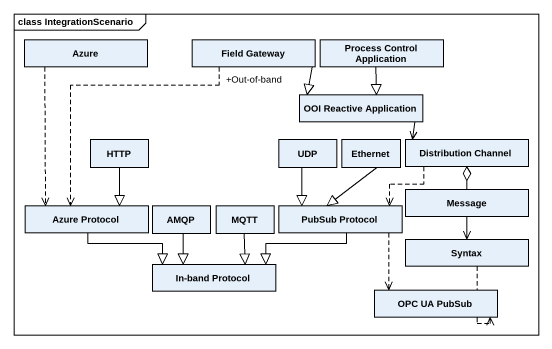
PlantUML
@startuml
mainframe class IntegrationScenario
hide circle
hide empty members
class Azure
class "Field Gateway" as Field_Gateway
class "Process Control Application" as Process_Control_Application
class "OOI Reactive Application" as OOI_Reactive_Application
class HTTP
class UDP
class Ethernet
class "Distribution Channel" as Distribution_Channel
class "Azure Protocol" as Azure_Protocol
class AMQP
class MQTT
class "PubSub Protocol" as PubSub_Protocol
class Message
class Syntax
class "In-band Protocol" as In_band_Protocol
class "OPC UA PubSub" as OPC_UA_PubSub
Azure ..> Azure_Protocol
Field_Gateway -right-|> OOI_Reactive_Application
Field_Gateway "+Out-of-band" ..> Azure_Protocol
Process_Control_Application --|> OOI_Reactive_Application
OOI_Reactive_Application -right-> Distribution_Channel
HTTP --|> Azure_Protocol
UDP --|> PubSub_Protocol
Ethernet --|> PubSub_Protocol
Distribution_Channel .left.> PubSub_Protocol
Azure_Protocol -right-|> In_band_Protocol
AMQP --|> In_band_Protocol
MQTT --|> In_band_Protocol
PubSub_Protocol -left-|> In_band_Protocol
PubSub_Protocol ..> OPC_UA_PubSub
Message -up-o Distribution_Channel
Message --> Syntax
Syntax ..> OPC_UA_PubSub
@enduml
